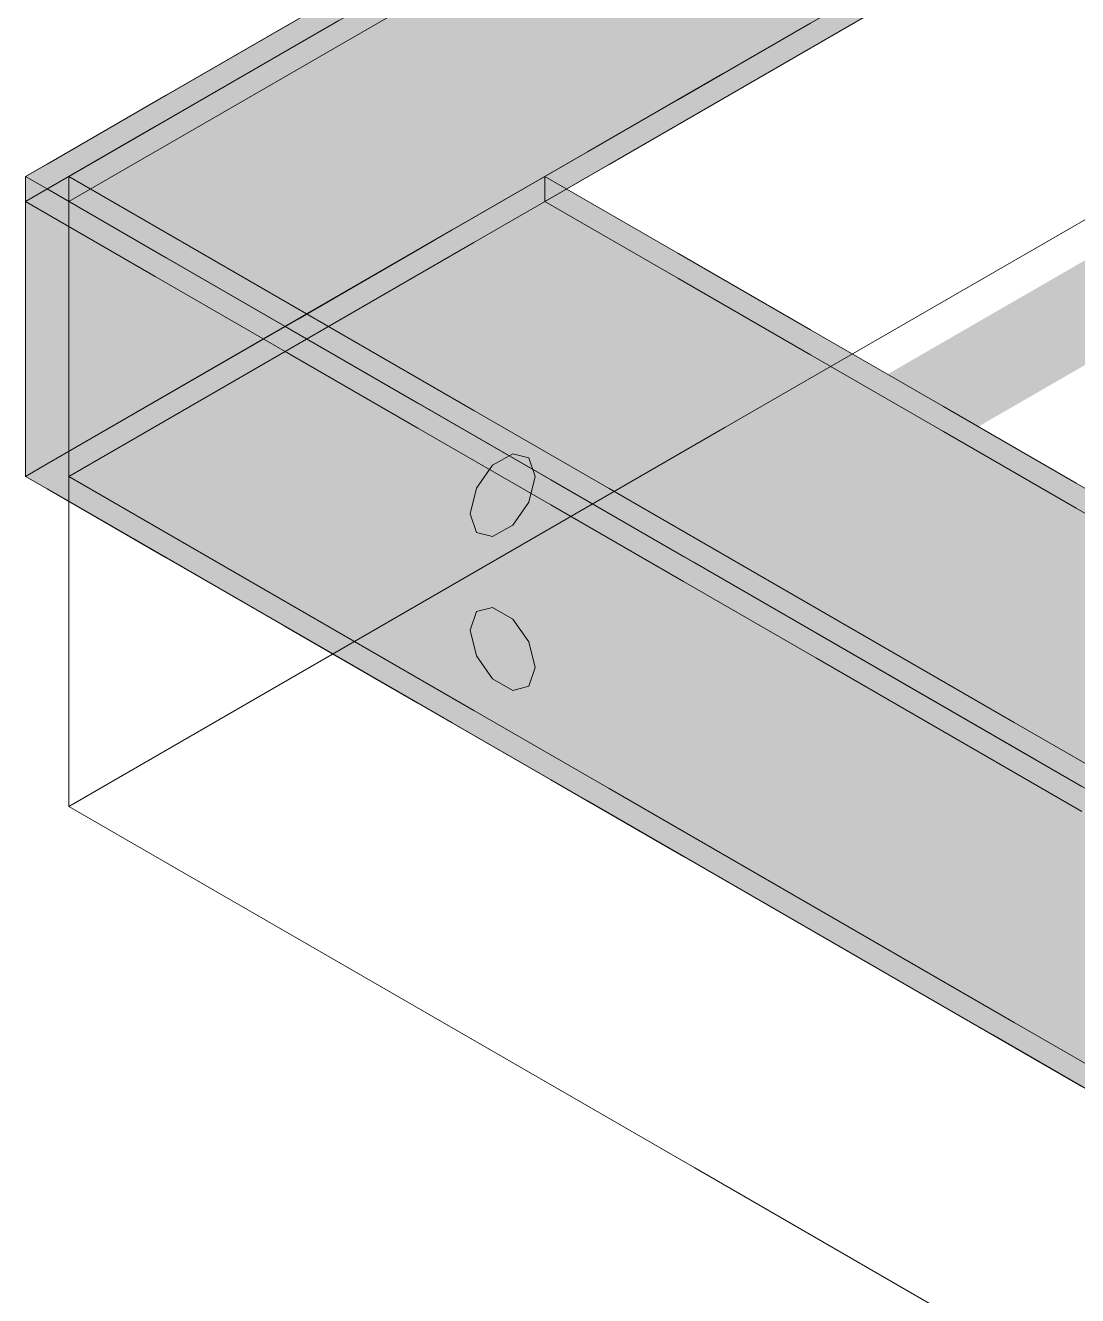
# Model space of a CAD drawing. Header units: metres. Extents: x 349021 to 349543, y 9281040 to 9281959.
# Drawn here: x 349206.0972 to 349206.3645, y 9281041.8025 to 9281042.1252 of the extents above; entities that cross this region are included whole.
import ezdxf

# ---------------------------------------------------------------- set-up
doc = ezdxf.new("R2010")
doc.units = ezdxf.units.M
doc.header["$LTSCALE"] = 0.25
doc.layers.add('ISO-3D', color=7, linetype='CONTINUOUS', lineweight=13)
doc.layers.add('ISO-3D-ARISTAS', color=250, linetype='CONTINUOUS', lineweight=13)

msp = doc.modelspace()

# ---------------------------------------------------------------- linework, layer by layer
at = {"layer": 'ISO-3D', "true_color": 0x22252b}
for points in [[(349206.31411, 9281042.1295), (349206.27979, 9281042.10969), (349206.31411, 9281042.1676), (349206.27979, 9281042.14779)], [(349206.24547, 9281042.12798), (349206.21116, 9281042.10816), (349206.24547, 9281042.16608), (349206.21116, 9281042.14626)], [(349206.30505, 9281042.13062), (349206.27041, 9281042.11062), (349206.30505, 9281042.16555), (349206.27041, 9281042.14555)], [(349206.23577, 9281042.12555), (349206.20113, 9281042.10555), (349206.23577, 9281042.16047), (349206.20113, 9281042.14047)], [(349206.27979, 9281042.10969), (349206.24547, 9281042.08988), (349206.27979, 9281042.14779), (349206.24547, 9281042.12798)], [(349206.20113, 9281042.14047), (349206.16649, 9281042.12047), (349206.20113, 9281042.14682), (349206.16649, 9281042.12682)], [(349206.21116, 9281042.10816), (349206.17684, 9281042.08835), (349206.21116, 9281042.14626), (349206.17684, 9281042.12645)], [(349206.27041, 9281042.11062), (349206.23577, 9281042.09062), (349206.27041, 9281042.14555), (349206.23577, 9281042.12555)], [(349206.3304, 9281042.13891), (349206.29666, 9281042.11943), (349206.3304, 9281042.14526), (349206.29666, 9281042.12578)], [(349206.20113, 9281042.10555), (349206.16649, 9281042.08555), (349206.20113, 9281042.14047), (349206.16649, 9281042.12047)], [(349206.16649, 9281042.12047), (349206.13185, 9281042.10047), (349206.16649, 9281042.12682), (349206.13185, 9281042.10682)], [(349206.17684, 9281042.08835), (349206.14252, 9281042.06854), (349206.17684, 9281042.12645), (349206.14252, 9281042.10664)], [(349206.23577, 9281042.09062), (349206.20113, 9281042.07062), (349206.23577, 9281042.12555), (349206.20113, 9281042.10555)], [(349206.24547, 9281042.08988), (349206.21116, 9281042.07006), (349206.24547, 9281042.12798), (349206.21116, 9281042.10816)], [(349206.29666, 9281042.11943), (349206.26292, 9281042.09995), (349206.29666, 9281042.12578), (349206.26292, 9281042.1063)], [(349206.16649, 9281042.08555), (349206.13185, 9281042.06555), (349206.16649, 9281042.12047), (349206.13185, 9281042.10047)], [(349206.13185, 9281042.10047), (349206.09721, 9281042.08047), (349206.13185, 9281042.10682), (349206.09721, 9281042.08682)], [(349206.14252, 9281042.06854), (349206.1082, 9281042.04872), (349206.14252, 9281042.10664), (349206.1082, 9281042.08682)], [(349206.20113, 9281042.07062), (349206.16649, 9281042.05062), (349206.20113, 9281042.10555), (349206.16649, 9281042.08555)], [(349206.21116, 9281042.07006), (349206.17684, 9281042.05025), (349206.21116, 9281042.10816), (349206.17684, 9281042.08835)], [(349206.26292, 9281042.09995), (349206.22919, 9281042.08047), (349206.26292, 9281042.1063), (349206.22919, 9281042.08682)], [(349206.13185, 9281042.06555), (349206.09721, 9281042.04555), (349206.13185, 9281042.10047), (349206.09721, 9281042.08047)], [(349206.17684, 9281042.05025), (349206.14252, 9281042.03044), (349206.17684, 9281042.08835), (349206.14252, 9281042.06854)], [(349206.16649, 9281042.05062), (349206.13185, 9281042.03062), (349206.16649, 9281042.08555), (349206.13185, 9281042.06555)], [(349206.14252, 9281042.03044), (349206.1082, 9281042.01062), (349206.14252, 9281042.06854), (349206.1082, 9281042.04872)], [(349206.13185, 9281042.03062), (349206.09721, 9281042.01062), (349206.13185, 9281042.06555), (349206.09721, 9281042.04555)]]:
    msp.add_solid(points, dxfattribs=at)
at = {"layer": 'ISO-3D', "true_color": 0x2b2e35}
for points in [[(349206.26641, 9281042.14324), (349206.23268, 9281042.12376), (349206.23617, 9281042.1607), (349206.20243, 9281042.14123)], [(349206.26366, 9281042.13848), (349206.22993, 9281042.119), (349206.23067, 9281042.15753), (349206.19693, 9281042.13805)], [(349206.3304, 9281042.13891), (349206.29666, 9281042.11943), (349206.2974, 9281042.15796), (349206.26366, 9281042.13848)], [(349206.20243, 9281042.14123), (349206.1687, 9281042.12175), (349206.19693, 9281042.1444), (349206.1632, 9281042.12492)], [(349206.23268, 9281042.12376), (349206.19894, 9281042.10429), (349206.20243, 9281042.14123), (349206.1687, 9281042.12175)], [(349206.29666, 9281042.12578), (349206.26292, 9281042.1063), (349206.26641, 9281042.14324), (349206.23268, 9281042.12376)], [(349206.22993, 9281042.119), (349206.19619, 9281042.09952), (349206.19693, 9281042.13805), (349206.1632, 9281042.11857)], [(349206.29666, 9281042.11943), (349206.26292, 9281042.09995), (349206.26366, 9281042.13848), (349206.22993, 9281042.119)], [(349206.31411, 9281042.1295), (349206.27979, 9281042.10969), (349206.30861, 9281042.13268), (349206.27429, 9281042.11287)], [(349206.1687, 9281042.12175), (349206.13845, 9281042.10429), (349206.1632, 9281042.12492), (349206.13295, 9281042.10746)], [(349206.19894, 9281042.10429), (349206.1687, 9281042.08682), (349206.1687, 9281042.12175), (349206.13845, 9281042.10429)], [(349206.26292, 9281042.1063), (349206.22919, 9281042.08682), (349206.23268, 9281042.12376), (349206.19894, 9281042.10429)], [(349206.19619, 9281042.09952), (349206.1632, 9281042.08047), (349206.1632, 9281042.11857), (349206.1302, 9281042.09952)], [(349206.26292, 9281042.09995), (349206.22919, 9281042.08047), (349206.22993, 9281042.119), (349206.19619, 9281042.09952)], [(349206.27979, 9281042.10969), (349206.24547, 9281042.08988), (349206.27429, 9281042.11287), (349206.23997, 9281042.09305)], [(349206.13845, 9281042.10429), (349206.1082, 9281042.08682), (349206.13295, 9281042.10746), (349206.1027, 9281042.09)], [(349206.1687, 9281042.08682), (349206.13845, 9281042.06936), (349206.13845, 9281042.10429), (349206.1082, 9281042.08682)], [(349206.22919, 9281042.08682), (349206.19894, 9281042.06936), (349206.19894, 9281042.10429), (349206.1687, 9281042.08682)], [(349206.1632, 9281042.08047), (349206.1302, 9281042.06142), (349206.1302, 9281042.09952), (349206.09721, 9281042.08047)], [(349206.22919, 9281042.08047), (349206.19619, 9281042.06142), (349206.19619, 9281042.09952), (349206.1632, 9281042.08047)], [(349206.24547, 9281042.08988), (349206.21116, 9281042.07006), (349206.23997, 9281042.09305), (349206.20566, 9281042.07324)], [(349206.1082, 9281042.08682), (349206.1027, 9281042.08365), (349206.1027, 9281042.09), (349206.09721, 9281042.08682)], [(349206.13845, 9281042.06936), (349206.13295, 9281042.06619), (349206.1082, 9281042.08682), (349206.1027, 9281042.08365)], [(349206.19894, 9281042.06936), (349206.1687, 9281042.0519), (349206.1687, 9281042.08682), (349206.13845, 9281042.06936)], [(349206.26292, 9281042.06735), (349206.23268, 9281042.04989), (349206.22919, 9281042.08682), (349206.19894, 9281042.06936)], [(349206.19619, 9281042.06142), (349206.1632, 9281042.04237), (349206.1632, 9281042.08047), (349206.1302, 9281042.06142)], [(349206.26292, 9281042.061), (349206.22993, 9281042.04195), (349206.22919, 9281042.08047), (349206.19619, 9281042.06142)], [(349206.21116, 9281042.07006), (349206.17684, 9281042.05025), (349206.20566, 9281042.07324), (349206.17134, 9281042.05343)], [(349206.1687, 9281042.0519), (349206.1632, 9281042.04872), (349206.13845, 9281042.06936), (349206.13295, 9281042.06619)], [(349206.23268, 9281042.04989), (349206.20243, 9281042.03242), (349206.19894, 9281042.06936), (349206.1687, 9281042.0519)], [(349206.29666, 9281042.04787), (349206.26641, 9281042.03041), (349206.26292, 9281042.06735), (349206.23268, 9281042.04989)], [(349206.22993, 9281042.04195), (349206.19693, 9281042.0229), (349206.19619, 9281042.06142), (349206.1632, 9281042.04237)], [(349206.29666, 9281042.04152), (349206.26366, 9281042.02247), (349206.26292, 9281042.061), (349206.22993, 9281042.04195)], [(349206.17684, 9281042.05025), (349206.14252, 9281042.03044), (349206.17134, 9281042.05343), (349206.13702, 9281042.03361)], [(349206.20243, 9281042.03242), (349206.19693, 9281042.02925), (349206.1687, 9281042.0519), (349206.1632, 9281042.04872)], [(349206.26641, 9281042.03041), (349206.23617, 9281042.01295), (349206.23268, 9281042.04989), (349206.20243, 9281042.03242)], [(349206.3304, 9281042.02839), (349206.30015, 9281042.01093), (349206.29666, 9281042.04787), (349206.26641, 9281042.03041)], [(349206.26366, 9281042.02247), (349206.23067, 9281042.00342), (349206.22993, 9281042.04195), (349206.19693, 9281042.0229)], [(349206.3304, 9281042.02204), (349206.2974, 9281042.00299), (349206.29666, 9281042.04152), (349206.26366, 9281042.02247)], [(349206.14252, 9281042.03044), (349206.1082, 9281042.01062), (349206.13702, 9281042.03361), (349206.1027, 9281042.0138)], [(349206.23617, 9281042.01295), (349206.23067, 9281042.00977), (349206.20243, 9281042.03242), (349206.19693, 9281042.02925)], [(349206.30015, 9281042.01093), (349206.2699, 9281041.99347), (349206.26641, 9281042.03041), (349206.23617, 9281042.01295)], [(349206.36413, 9281042.00892), (349206.33389, 9281041.99145), (349206.3304, 9281042.02839), (349206.30015, 9281042.01093)], [(349206.2974, 9281042.00299), (349206.2644, 9281041.98394), (349206.26366, 9281042.02247), (349206.23067, 9281042.00342)], [(349206.36413, 9281042.00257), (349206.33114, 9281041.98352), (349206.3304, 9281042.02204), (349206.2974, 9281042.00299)], [(349206.1082, 9281042.01062), (349206.1027, 9281042.00745), (349206.1027, 9281042.0138), (349206.09721, 9281042.01062)], [(349206.2699, 9281041.99347), (349206.2644, 9281041.99029), (349206.23617, 9281042.01295), (349206.23067, 9281042.00977)], [(349206.14252, 9281041.99081), (349206.13702, 9281041.98764), (349206.1082, 9281042.01062), (349206.1027, 9281042.00745)], [(349206.33389, 9281041.99145), (349206.30364, 9281041.97399), (349206.30015, 9281042.01093), (349206.2699, 9281041.99347)], [(349206.39787, 9281041.98944), (349206.36762, 9281041.97198), (349206.36413, 9281042.00892), (349206.33389, 9281041.99145)], [(349206.33114, 9281041.98352), (349206.29814, 9281041.96447), (349206.2974, 9281042.00299), (349206.2644, 9281041.98394)], [(349206.39787, 9281041.98309), (349206.36487, 9281041.96404), (349206.36413, 9281042.00257), (349206.33114, 9281041.98352)], [(349206.30364, 9281041.97399), (349206.29814, 9281041.97082), (349206.2699, 9281041.99347), (349206.2644, 9281041.99029)], [(349206.17684, 9281041.971), (349206.17134, 9281041.96782), (349206.14252, 9281041.99081), (349206.13702, 9281041.98764)], [(349206.36762, 9281041.97198), (349206.33738, 9281041.95451), (349206.33389, 9281041.99145), (349206.30364, 9281041.97399)], [(349206.36487, 9281041.96404), (349206.33188, 9281041.94499), (349206.33114, 9281041.98352), (349206.29814, 9281041.96447)], [(349206.33738, 9281041.95451), (349206.33188, 9281041.95134), (349206.30364, 9281041.97399), (349206.29814, 9281041.97082)], [(349206.21116, 9281041.95119), (349206.20566, 9281041.94801), (349206.17684, 9281041.971), (349206.17134, 9281041.96782)], [(349206.40136, 9281041.9525), (349206.37111, 9281041.93504), (349206.36762, 9281041.97198), (349206.33738, 9281041.95451)], [(349206.39861, 9281041.94456), (349206.36561, 9281041.92551), (349206.36487, 9281041.96404), (349206.33188, 9281041.94499)], [(349206.37111, 9281041.93504), (349206.36561, 9281041.93186), (349206.33738, 9281041.95451), (349206.33188, 9281041.95134)], [(349206.24547, 9281041.93137), (349206.23997, 9281041.9282), (349206.21116, 9281041.95119), (349206.20566, 9281041.94801)], [(349206.27979, 9281041.91156), (349206.27429, 9281041.90838), (349206.24547, 9281041.93137), (349206.23997, 9281041.9282)], [(349206.31411, 9281041.89175), (349206.30861, 9281041.88857), (349206.27979, 9281041.91156), (349206.27429, 9281041.90838)], [(349206.34843, 9281041.87193), (349206.34293, 9281041.86876), (349206.31411, 9281041.89175), (349206.30861, 9281041.88857)], [(349206.38274, 9281041.85212), (349206.37724, 9281041.84894), (349206.34843, 9281041.87193), (349206.34293, 9281041.86876)]]:
    msp.add_solid(points, dxfattribs=at)
at = {"layer": 'ISO-3D', "true_color": 0x262a30}
for points in [[(349206.1027, 9281042.0773), (349206.09721, 9281042.08047), (349206.1027, 9281042.08365), (349206.09721, 9281042.08682)], [(349206.14252, 9281042.02891), (349206.1082, 9281042.04872), (349206.14252, 9281042.06701), (349206.1082, 9281042.08682)], [(349206.26292, 9281042.061), (349206.22919, 9281042.08047), (349206.26292, 9281042.06735), (349206.22919, 9281042.08682)], [(349206.13295, 9281042.05984), (349206.1027, 9281042.0773), (349206.13295, 9281042.06619), (349206.1027, 9281042.08365)], [(349206.1027, 9281042.04237), (349206.09721, 9281042.04555), (349206.1027, 9281042.0773), (349206.09721, 9281042.08047)], [(349206.13295, 9281042.02491), (349206.1027, 9281042.04237), (349206.13295, 9281042.05984), (349206.1027, 9281042.0773)], [(349206.17684, 9281042.0091), (349206.14252, 9281042.02891), (349206.17684, 9281042.0472), (349206.14252, 9281042.06701)], [(349206.29666, 9281042.04152), (349206.26292, 9281042.061), (349206.29666, 9281042.04787), (349206.26292, 9281042.06735)], [(349206.1632, 9281042.04237), (349206.13295, 9281042.05984), (349206.1632, 9281042.04872), (349206.13295, 9281042.06619)], [(349206.1632, 9281042.00745), (349206.13295, 9281042.02491), (349206.1632, 9281042.04237), (349206.13295, 9281042.05984)], [(349206.14252, 9281041.99081), (349206.1082, 9281042.01062), (349206.14252, 9281042.02891), (349206.1082, 9281042.04872)], [(349206.19693, 9281042.0229), (349206.1632, 9281042.04237), (349206.19693, 9281042.02925), (349206.1632, 9281042.04872)], [(349206.3304, 9281042.02204), (349206.29666, 9281042.04152), (349206.3304, 9281042.02839), (349206.29666, 9281042.04787)], [(349206.1027, 9281042.00745), (349206.09721, 9281042.01062), (349206.1027, 9281042.04237), (349206.09721, 9281042.04555)], [(349206.21116, 9281041.98929), (349206.17684, 9281042.0091), (349206.21116, 9281042.02739), (349206.17684, 9281042.0472)], [(349206.13295, 9281041.98999), (349206.1027, 9281042.00745), (349206.13295, 9281042.02491), (349206.1027, 9281042.04237)], [(349206.19693, 9281041.98797), (349206.1632, 9281042.00745), (349206.19693, 9281042.0229), (349206.1632, 9281042.04237)], [(349206.17684, 9281041.971), (349206.14252, 9281041.99081), (349206.17684, 9281042.0091), (349206.14252, 9281042.02891)], [(349206.23067, 9281042.00342), (349206.19693, 9281042.0229), (349206.23067, 9281042.00977), (349206.19693, 9281042.02925)], [(349206.36413, 9281042.00257), (349206.3304, 9281042.02204), (349206.36413, 9281042.00892), (349206.3304, 9281042.02839)], [(349206.1632, 9281041.97252), (349206.13295, 9281041.98999), (349206.1632, 9281042.00745), (349206.13295, 9281042.02491)], [(349206.24547, 9281041.96947), (349206.21116, 9281041.98929), (349206.24547, 9281042.00757), (349206.21116, 9281042.02739)], [(349206.23067, 9281041.9685), (349206.19693, 9281041.98797), (349206.23067, 9281042.00342), (349206.19693, 9281042.0229)], [(349206.21116, 9281041.95119), (349206.17684, 9281041.971), (349206.21116, 9281041.98929), (349206.17684, 9281042.0091)], [(349206.2644, 9281041.98394), (349206.23067, 9281042.00342), (349206.2644, 9281041.99029), (349206.23067, 9281042.00977)], [(349206.39787, 9281041.98309), (349206.36413, 9281042.00257), (349206.39787, 9281041.98944), (349206.36413, 9281042.00892)], [(349206.19693, 9281041.95305), (349206.1632, 9281041.97252), (349206.19693, 9281041.98797), (349206.1632, 9281042.00745)], [(349206.27979, 9281041.94966), (349206.24547, 9281041.96947), (349206.27979, 9281041.98776), (349206.24547, 9281042.00757)], [(349206.2644, 9281041.94902), (349206.23067, 9281041.9685), (349206.2644, 9281041.98394), (349206.23067, 9281042.00342)], [(349206.29814, 9281041.96447), (349206.2644, 9281041.98394), (349206.29814, 9281041.97082), (349206.2644, 9281041.99029)], [(349206.23067, 9281041.93357), (349206.19693, 9281041.95305), (349206.23067, 9281041.9685), (349206.19693, 9281041.98797)], [(349206.24547, 9281041.93137), (349206.21116, 9281041.95119), (349206.24547, 9281041.96947), (349206.21116, 9281041.98929)], [(349206.31411, 9281041.92985), (349206.27979, 9281041.94966), (349206.31411, 9281041.96795), (349206.27979, 9281041.98776)], [(349206.29814, 9281041.92954), (349206.2644, 9281041.94902), (349206.29814, 9281041.96447), (349206.2644, 9281041.98394)], [(349206.33188, 9281041.94499), (349206.29814, 9281041.96447), (349206.33188, 9281041.95134), (349206.29814, 9281041.97082)], [(349206.2644, 9281041.91409), (349206.23067, 9281041.93357), (349206.2644, 9281041.94902), (349206.23067, 9281041.9685)], [(349206.27979, 9281041.91156), (349206.24547, 9281041.93137), (349206.27979, 9281041.94966), (349206.24547, 9281041.96947)], [(349206.34843, 9281041.91003), (349206.31411, 9281041.92985), (349206.34843, 9281041.94813), (349206.31411, 9281041.96795)], [(349206.33188, 9281041.91006), (349206.29814, 9281041.92954), (349206.33188, 9281041.94499), (349206.29814, 9281041.96447)], [(349206.36561, 9281041.92551), (349206.33188, 9281041.94499), (349206.36561, 9281041.93186), (349206.33188, 9281041.95134)], [(349206.29814, 9281041.89462), (349206.2644, 9281041.91409), (349206.29814, 9281041.92954), (349206.2644, 9281041.94902)], [(349206.31411, 9281041.89175), (349206.27979, 9281041.91156), (349206.31411, 9281041.92985), (349206.27979, 9281041.94966)], [(349206.38274, 9281041.89022), (349206.34843, 9281041.91003), (349206.38274, 9281041.92832), (349206.34843, 9281041.94813)], [(349206.36561, 9281041.89059), (349206.33188, 9281041.91006), (349206.36561, 9281041.92551), (349206.33188, 9281041.94499)], [(349206.33188, 9281041.87514), (349206.29814, 9281041.89462), (349206.33188, 9281041.91006), (349206.29814, 9281041.92954)], [(349206.34843, 9281041.87193), (349206.31411, 9281041.89175), (349206.34843, 9281041.91003), (349206.31411, 9281041.92985)], [(349206.36561, 9281041.85566), (349206.33188, 9281041.87514), (349206.36561, 9281041.89059), (349206.33188, 9281041.91006)], [(349206.38274, 9281041.85212), (349206.34843, 9281041.87193), (349206.38274, 9281041.89022), (349206.34843, 9281041.91003)]]:
    msp.add_solid(points, dxfattribs=at)
at = {"layer": 'ISO-3D', "true_color": 0x553624}
for points in [[(349206.37541, 9281042.06697), (349206.37699, 9281042.07166), (349206.29281, 9281042.01928), (349206.29438, 9281042.02397)], [(349206.39191, 9281042.05745), (349206.39033, 9281042.05276), (349206.3093, 9281042.00975), (349206.30773, 9281042.00507)], [(349206.29281, 9281042.01928), (349206.29438, 9281042.02397), (349206.2102, 9281041.97159), (349206.21178, 9281041.97628)], [(349206.3093, 9281042.00975), (349206.30773, 9281042.00507), (349206.2267, 9281041.96206), (349206.22512, 9281041.95737)]]:
    msp.add_solid(points, dxfattribs=at)
at = {"layer": 'ISO-3D', "true_color": 0x67422b}
for points in [[(349206.37699, 9281042.07166), (349206.38111, 9281042.07274), (349206.29438, 9281042.02397), (349206.29851, 9281042.02505)], [(349206.39033, 9281042.05276), (349206.38621, 9281042.05168), (349206.30773, 9281042.00507), (349206.3036, 9281042.00399)], [(349206.29438, 9281042.02397), (349206.29851, 9281042.02505), (349206.21178, 9281041.97628), (349206.2159, 9281041.97736)], [(349206.30773, 9281042.00507), (349206.3036, 9281042.00399), (349206.22512, 9281041.95737), (349206.221, 9281041.95629)]]:
    msp.add_solid(points, dxfattribs=at)
at = {"layer": 'ISO-3D', "true_color": 0x7c4f34}
for points in [[(349206.38111, 9281042.07274), (349206.38621, 9281042.0698), (349206.29851, 9281042.02505), (349206.3036, 9281042.0221)], [(349206.38621, 9281042.05168), (349206.38111, 9281042.05462), (349206.3036, 9281042.00399), (349206.29851, 9281042.00693)], [(349206.29851, 9281042.02505), (349206.3036, 9281042.0221), (349206.2159, 9281041.97736), (349206.221, 9281041.97441)], [(349206.3036, 9281041.96871), (349206.29851, 9281041.96577), (349206.221, 9281042.01641), (349206.2159, 9281042.01346)], [(349206.3036, 9281042.00399), (349206.29851, 9281042.00693), (349206.221, 9281041.95629), (349206.2159, 9281041.95924)], [(349206.29851, 9281041.94765), (349206.3036, 9281041.9506), (349206.2159, 9281041.99534), (349206.221, 9281041.99829)], [(349206.38621, 9281041.92102), (349206.38111, 9281041.91808), (349206.3036, 9281041.96871), (349206.29851, 9281041.96577)], [(349206.38111, 9281041.89996), (349206.38621, 9281041.9029), (349206.29851, 9281041.94765), (349206.3036, 9281041.9506)]]:
    msp.add_solid(points, dxfattribs=at)
at = {"layer": 'ISO-3D', "true_color": 0x70472f}
for points in [[(349206.37699, 9281042.06046), (349206.37541, 9281042.06697), (349206.29438, 9281042.01277), (349206.29281, 9281042.01928)], [(349206.39033, 9281042.06396), (349206.39191, 9281042.05745), (349206.30773, 9281042.01626), (349206.3093, 9281042.00975)], [(349206.29438, 9281042.01277), (349206.29281, 9281042.01928), (349206.21178, 9281041.96508), (349206.2102, 9281041.97159)], [(349206.30773, 9281042.01626), (349206.3093, 9281042.00975), (349206.22512, 9281041.96857), (349206.2267, 9281041.96206)]]:
    msp.add_solid(points, dxfattribs=at)
at = {"layer": 'ISO-3D', "true_color": 0x7f5135}
for points in [[(349206.38621, 9281042.0698), (349206.39033, 9281042.06396), (349206.3036, 9281042.0221), (349206.30773, 9281042.01626)], [(349206.38111, 9281042.05462), (349206.37699, 9281042.06046), (349206.29851, 9281042.00693), (349206.29438, 9281042.01277)], [(349206.3036, 9281042.0221), (349206.30773, 9281042.01626), (349206.221, 9281041.97441), (349206.22512, 9281041.96857)], [(349206.29851, 9281042.00693), (349206.29438, 9281042.01277), (349206.2159, 9281041.95924), (349206.21178, 9281041.96508)]]:
    msp.add_solid(points, dxfattribs=at)
at = {"layer": 'ISO-3D', "true_color": 0x643f2a}
for points in [[(349206.21845, 9281042.00587), (349206.221, 9281042.01641), (349206.2159, 9281042.01346)], [(349206.21845, 9281042.00587), (349206.22512, 9281042.01533), (349206.221, 9281042.01641)], [(349206.21845, 9281042.00587), (349206.2267, 9281042.01064), (349206.22512, 9281042.01533)], [(349206.21845, 9281042.00587), (349206.2159, 9281042.01346), (349206.21178, 9281042.00762)], [(349206.21845, 9281042.00587), (349206.22512, 9281042.00413), (349206.2267, 9281042.01064)], [(349206.21845, 9281042.00587), (349206.21178, 9281042.00762), (349206.2102, 9281042.00111)], [(349206.21845, 9281042.00587), (349206.2102, 9281042.00111), (349206.21178, 9281041.99642)], [(349206.21845, 9281042.00587), (349206.21178, 9281041.99642), (349206.2159, 9281041.99534)], [(349206.21845, 9281042.00587), (349206.2159, 9281041.99534), (349206.221, 9281041.99829)], [(349206.21845, 9281042.00587), (349206.221, 9281041.99829), (349206.22512, 9281042.00413)]]:
    msp.add_solid(points, dxfattribs=at)
at = {"layer": 'ISO-3D', "true_color": 0x603d28}
for points in [[(349206.30773, 9281041.96763), (349206.3036, 9281041.96871), (349206.22512, 9281042.01533), (349206.221, 9281042.01641)], [(349206.3093, 9281041.96295), (349206.30773, 9281041.96763), (349206.2267, 9281042.01064), (349206.22512, 9281042.01533)], [(349206.29281, 9281041.95342), (349206.29438, 9281041.94873), (349206.2102, 9281042.00111), (349206.21178, 9281041.99642)], [(349206.29438, 9281041.94873), (349206.29851, 9281041.94765), (349206.21178, 9281041.99642), (349206.2159, 9281041.99534)], [(349206.39033, 9281041.91994), (349206.38621, 9281041.92102), (349206.30773, 9281041.96763), (349206.3036, 9281041.96871)], [(349206.39191, 9281041.91525), (349206.39033, 9281041.91994), (349206.3093, 9281041.96295), (349206.30773, 9281041.96763)], [(349206.37541, 9281041.90573), (349206.37699, 9281041.90104), (349206.29281, 9281041.95342), (349206.29438, 9281041.94873)], [(349206.37699, 9281041.90104), (349206.38111, 9281041.89996), (349206.29438, 9281041.94873), (349206.29851, 9281041.94765)]]:
    msp.add_solid(points, dxfattribs=at)
at = {"layer": 'ISO-3D', "true_color": 0x865538}
for points in [[(349206.29851, 9281041.96577), (349206.29438, 9281041.95993), (349206.2159, 9281042.01346), (349206.21178, 9281042.00762)], [(349206.3036, 9281041.9506), (349206.30773, 9281041.95644), (349206.221, 9281041.99829), (349206.22512, 9281042.00413)], [(349206.38111, 9281041.91808), (349206.37699, 9281041.91224), (349206.29851, 9281041.96577), (349206.29438, 9281041.95993)], [(349206.38621, 9281041.9029), (349206.39033, 9281041.90874), (349206.3036, 9281041.9506), (349206.30773, 9281041.95644)]]:
    msp.add_solid(points, dxfattribs=at)
at = {"layer": 'ISO-3D', "true_color": 0x7b4f34}
for points in [[(349206.30773, 9281041.95644), (349206.3093, 9281041.96295), (349206.22512, 9281042.00413), (349206.2267, 9281042.01064)], [(349206.29438, 9281041.95993), (349206.29281, 9281041.95342), (349206.21178, 9281042.00762), (349206.2102, 9281042.00111)], [(349206.39033, 9281041.90874), (349206.39191, 9281041.91525), (349206.30773, 9281041.95644), (349206.3093, 9281041.96295)], [(349206.37699, 9281041.91224), (349206.37541, 9281041.90573), (349206.29438, 9281041.95993), (349206.29281, 9281041.95342)]]:
    msp.add_solid(points, dxfattribs=at)
at = {"layer": 'ISO-3D', "true_color": 0x6f472f}
for points in [[(349206.21845, 9281041.96682), (349206.21178, 9281041.97628), (349206.2159, 9281041.97736)], [(349206.21845, 9281041.96682), (349206.2159, 9281041.97736), (349206.221, 9281041.97441)], [(349206.21845, 9281041.96682), (349206.2102, 9281041.97159), (349206.21178, 9281041.97628)], [(349206.21845, 9281041.96682), (349206.221, 9281041.97441), (349206.22512, 9281041.96857)], [(349206.21845, 9281041.96682), (349206.21178, 9281041.96508), (349206.2102, 9281041.97159)], [(349206.21845, 9281041.96682), (349206.2159, 9281041.95924), (349206.21178, 9281041.96508)], [(349206.21845, 9281041.96682), (349206.221, 9281041.95629), (349206.2159, 9281041.95924)], [(349206.21845, 9281041.96682), (349206.22512, 9281041.96857), (349206.2267, 9281041.96206)], [(349206.21845, 9281041.96682), (349206.22512, 9281041.95737), (349206.221, 9281041.95629)], [(349206.21845, 9281041.96682), (349206.2267, 9281041.96206), (349206.22512, 9281041.95737)]]:
    msp.add_solid(points, dxfattribs=at)
at = {"layer": 'ISO-3D-ARISTAS', "color": 250}
for p, q in [((349206.1082, 9281042.08047), (349206.27489, 9281042.17671)), ((349206.1082, 9281042.08047), (349206.25648, 9281042.16608)), ((349206.1632, 9281042.12492), (349206.19693, 9281042.1444)), ((349206.1632, 9281042.11857), (349206.19693, 9281042.13805)), ((349206.3304, 9281042.13891), (349206.29666, 9281042.11943)), ((349206.3304, 9281042.13891), (349206.29666, 9281042.11943)), ((349206.27429, 9281042.11287), (349206.30861, 9281042.13268)), ((349206.30505, 9281042.13062), (349206.27041, 9281042.11062)), ((349206.31411, 9281042.1295), (349206.27979, 9281042.10969)), ((349206.31411, 9281042.1295), (349206.27979, 9281042.10969)), ((349206.13185, 9281042.10682), (349206.16649, 9281042.12682)), ((349206.13295, 9281042.10746), (349206.1632, 9281042.12492)), ((349206.14252, 9281042.10664), (349206.17684, 9281042.12645)), ((349206.29666, 9281042.12578), (349206.26292, 9281042.1063)), ((349206.26292, 9281042.1063), (349206.29666, 9281042.12578)), ((349206.1302, 9281042.09952), (349206.1632, 9281042.11857)), ((349206.29666, 9281042.11943), (349206.26292, 9281042.09995)), ((349206.29666, 9281042.11943), (349206.26292, 9281042.09995)), ((349206.44157, 9281042.1193), (349206.27489, 9281042.02306)), ((349206.27489, 9281042.02306), (349206.44157, 9281042.1193)), ((349206.23997, 9281042.09305), (349206.27429, 9281042.11287)), ((349206.27041, 9281042.11062), (349206.23577, 9281042.09062)), ((349206.27979, 9281042.10969), (349206.24547, 9281042.08988)), ((349206.27979, 9281042.10969), (349206.24547, 9281042.08988)), ((349206.09721, 9281042.08682), (349206.13185, 9281042.10682)), ((349206.1027, 9281042.09), (349206.13295, 9281042.10746)), ((349206.1082, 9281042.08682), (349206.14252, 9281042.10664)), ((349206.26292, 9281042.1063), (349206.22919, 9281042.08682)), ((349206.22919, 9281042.08682), (349206.26292, 9281042.1063)), ((349206.09721, 9281042.08047), (349206.1302, 9281042.09952)), ((349206.26292, 9281042.09995), (349206.22919, 9281042.08047)), ((349206.26292, 9281042.09995), (349206.22919, 9281042.08047)), ((349206.20566, 9281042.07324), (349206.23997, 9281042.09305)), ((349206.09721, 9281042.08682), (349206.1027, 9281042.09)), ((349206.23577, 9281042.09062), (349206.20113, 9281042.07062)), ((349206.24547, 9281042.08988), (349206.21116, 9281042.07006)), ((349206.24547, 9281042.08988), (349206.21116, 9281042.07006)), ((349206.09721, 9281042.08047), (349206.09721, 9281042.08682)), ((349206.1027, 9281042.08365), (349206.09721, 9281042.08682)), ((349206.09721, 9281042.08047), (349206.09721, 9281042.08682)), ((349206.09721, 9281042.08682), (349206.1027, 9281042.08365)), ((349206.1082, 9281042.04872), (349206.1082, 9281042.08682)), ((349206.1082, 9281042.04872), (349206.1082, 9281042.08682)), ((349206.1082, 9281042.08682), (349206.14252, 9281042.06701)), ((349206.22919, 9281042.08047), (349206.22919, 9281042.08682)), ((349206.22919, 9281042.08047), (349206.22919, 9281042.08682)), ((349206.22919, 9281042.08682), (349206.26292, 9281042.06735)), ((349206.22919, 9281042.08682), (349206.26292, 9281042.06735)), ((349206.13295, 9281042.06619), (349206.1027, 9281042.08365)), ((349206.1027, 9281042.08365), (349206.13295, 9281042.06619)), ((349206.09721, 9281042.04555), (349206.09721, 9281042.08047)), ((349206.09721, 9281042.04555), (349206.09721, 9281042.08047)), ((349206.1302, 9281042.06142), (349206.09721, 9281042.08047)), ((349206.1082, 9281042.02682), (349206.1082, 9281042.08047)), ((349206.26725, 9281041.98865), (349206.1082, 9281042.08047)), ((349206.1082, 9281042.02682), (349206.1082, 9281042.08047)), ((349206.1082, 9281042.08047), (349206.26725, 9281041.98865)), ((349206.26292, 9281042.061), (349206.22919, 9281042.08047)), ((349206.22919, 9281042.08047), (349206.26292, 9281042.061)), ((349206.17134, 9281042.05343), (349206.20566, 9281042.07324)), ((349206.20113, 9281042.07062), (349206.16649, 9281042.05062)), ((349206.21116, 9281042.07006), (349206.17684, 9281042.05025)), ((349206.21116, 9281042.07006), (349206.17684, 9281042.05025)), ((349206.14252, 9281042.06701), (349206.17684, 9281042.0472)), ((349206.26292, 9281042.06735), (349206.29666, 9281042.04787)), ((349206.26292, 9281042.06735), (349206.29666, 9281042.04787)), ((349206.1632, 9281042.04872), (349206.13295, 9281042.06619)), ((349206.13295, 9281042.06619), (349206.1632, 9281042.04872)), ((349206.1632, 9281042.04237), (349206.1302, 9281042.06142)), ((349206.29666, 9281042.04152), (349206.26292, 9281042.061)), ((349206.26292, 9281042.061), (349206.29666, 9281042.04152)), ((349206.13702, 9281042.03361), (349206.17134, 9281042.05343)), ((349206.1082, 9281042.01062), (349206.1082, 9281042.04872)), ((349206.1082, 9281042.01062), (349206.1082, 9281042.04872)), ((349206.16649, 9281042.05062), (349206.13185, 9281042.03062)), ((349206.17684, 9281042.05025), (349206.14252, 9281042.03044)), ((349206.17684, 9281042.05025), (349206.14252, 9281042.03044)), ((349206.19693, 9281042.02925), (349206.1632, 9281042.04872)), ((349206.1632, 9281042.04872), (349206.19693, 9281042.02925)), ((349206.29666, 9281042.04787), (349206.3304, 9281042.02839)), ((349206.29666, 9281042.04787), (349206.3304, 9281042.02839)), ((349206.09721, 9281042.01062), (349206.09721, 9281042.04555)), ((349206.09721, 9281042.01062), (349206.09721, 9281042.04555)), ((349206.17684, 9281042.0472), (349206.21116, 9281042.02739)), ((349206.19693, 9281042.0229), (349206.1632, 9281042.04237)), ((349206.3304, 9281042.02204), (349206.29666, 9281042.04152)), ((349206.29666, 9281042.04152), (349206.3304, 9281042.02204)), ((349206.1027, 9281042.0138), (349206.13702, 9281042.03361)), ((349206.13185, 9281042.03062), (349206.09721, 9281042.01062)), ((349206.14252, 9281042.03044), (349206.1082, 9281042.01062)), ((349206.14252, 9281042.03044), (349206.1082, 9281042.01062)), ((349206.23067, 9281042.00977), (349206.19693, 9281042.02925)), ((349206.19693, 9281042.02925), (349206.23067, 9281042.00977)), ((349206.3304, 9281042.02839), (349206.36413, 9281042.00892)), ((349206.3304, 9281042.02839), (349206.36413, 9281042.00892)), ((349206.1082, 9281041.92682), (349206.1082, 9281042.02682)), ((349206.1082, 9281041.92682), (349206.1082, 9281042.02682)), ((349206.21116, 9281042.02739), (349206.24547, 9281042.00757)), ((349206.27489, 9281042.02306), (349206.1082, 9281041.92682)), ((349206.1082, 9281041.92682), (349206.27489, 9281042.02306)), ((349206.23067, 9281042.00342), (349206.19693, 9281042.0229)), ((349206.36413, 9281042.00257), (349206.3304, 9281042.02204)), ((349206.3304, 9281042.02204), (349206.36413, 9281042.00257)), ((349206.221, 9281042.01641), (349206.2159, 9281042.01346)), ((349206.2159, 9281042.01346), (349206.221, 9281042.01641)), ((349206.22512, 9281042.01533), (349206.221, 9281042.01641)), ((349206.221, 9281042.01641), (349206.22512, 9281042.01533)), ((349206.2267, 9281042.01064), (349206.22512, 9281042.01533)), ((349206.22512, 9281042.01533), (349206.2267, 9281042.01064)), ((349206.09721, 9281042.01062), (349206.1027, 9281042.0138)), ((349206.2159, 9281042.01346), (349206.21178, 9281042.00762)), ((349206.21178, 9281042.00762), (349206.2159, 9281042.01346)), ((349206.1027, 9281042.00745), (349206.09721, 9281042.01062)), ((349206.1027, 9281042.00745), (349206.09721, 9281042.01062)), ((349206.1082, 9281042.01062), (349206.14252, 9281041.99081)), ((349206.14252, 9281041.99081), (349206.1082, 9281042.01062)), ((349206.22512, 9281042.00413), (349206.2267, 9281042.01064)), ((349206.2267, 9281042.01064), (349206.22512, 9281042.00413)), ((349206.2644, 9281041.99029), (349206.23067, 9281042.00977)), ((349206.23067, 9281042.00977), (349206.2644, 9281041.99029)), ((349206.36413, 9281042.00892), (349206.39787, 9281041.98944)), ((349206.36413, 9281042.00892), (349206.39787, 9281041.98944)), ((349206.13702, 9281041.98764), (349206.1027, 9281042.00745)), ((349206.13295, 9281041.98999), (349206.1027, 9281042.00745)), ((349206.21178, 9281042.00762), (349206.2102, 9281042.00111)), ((349206.2102, 9281042.00111), (349206.21178, 9281042.00762)), ((349206.24547, 9281042.00757), (349206.27979, 9281041.98776)), ((349206.221, 9281041.99829), (349206.22512, 9281042.00413)), ((349206.22512, 9281042.00413), (349206.221, 9281041.99829)), ((349206.2644, 9281041.98394), (349206.23067, 9281042.00342)), ((349206.39787, 9281041.98309), (349206.36413, 9281042.00257)), ((349206.36413, 9281042.00257), (349206.39787, 9281041.98309)), ((349206.2102, 9281042.00111), (349206.21178, 9281041.99642)), ((349206.21178, 9281041.99642), (349206.2102, 9281042.00111)), ((349206.21178, 9281041.99642), (349206.2159, 9281041.99534)), ((349206.2159, 9281041.99534), (349206.21178, 9281041.99642)), ((349206.2159, 9281041.99534), (349206.221, 9281041.99829)), ((349206.221, 9281041.99829), (349206.2159, 9281041.99534)), ((349206.1632, 9281041.97252), (349206.13295, 9281041.98999)), ((349206.14252, 9281041.99081), (349206.17684, 9281041.971)), ((349206.17684, 9281041.971), (349206.14252, 9281041.99081)), ((349206.29814, 9281041.97082), (349206.2644, 9281041.99029)), ((349206.2644, 9281041.99029), (349206.29814, 9281041.97082)), ((349206.17134, 9281041.96782), (349206.13702, 9281041.98764)), ((349206.35385, 9281041.93865), (349206.26725, 9281041.98865)), ((349206.26725, 9281041.98865), (349206.35385, 9281041.93865)), ((349206.27979, 9281041.98776), (349206.31411, 9281041.96795)), ((349206.29814, 9281041.96447), (349206.2644, 9281041.98394)), ((349206.2159, 9281041.97736), (349206.21178, 9281041.97628)), ((349206.21178, 9281041.97628), (349206.2159, 9281041.97736)), ((349206.221, 9281041.97441), (349206.2159, 9281041.97736)), ((349206.2159, 9281041.97736), (349206.221, 9281041.97441)), ((349206.21178, 9281041.97628), (349206.2102, 9281041.97159)), ((349206.2102, 9281041.97159), (349206.21178, 9281041.97628)), ((349206.22512, 9281041.96857), (349206.221, 9281041.97441)), ((349206.221, 9281041.97441), (349206.22512, 9281041.96857)), ((349206.19693, 9281041.95305), (349206.1632, 9281041.97252)), ((349206.17684, 9281041.971), (349206.21116, 9281041.95119)), ((349206.21116, 9281041.95119), (349206.17684, 9281041.971)), ((349206.2102, 9281041.97159), (349206.21178, 9281041.96508)), ((349206.21178, 9281041.96508), (349206.2102, 9281041.97159)), ((349206.29814, 9281041.97082), (349206.33188, 9281041.95134)), ((349206.33188, 9281041.95134), (349206.29814, 9281041.97082)), ((349206.20566, 9281041.94801), (349206.17134, 9281041.96782)), ((349206.2267, 9281041.96206), (349206.22512, 9281041.96857)), ((349206.22512, 9281041.96857), (349206.2267, 9281041.96206)), ((349206.31411, 9281041.96795), (349206.34843, 9281041.94813)), ((349206.21178, 9281041.96508), (349206.2159, 9281041.95924)), ((349206.2159, 9281041.95924), (349206.21178, 9281041.96508)), ((349206.33188, 9281041.94499), (349206.29814, 9281041.96447)), ((349206.22512, 9281041.95737), (349206.2267, 9281041.96206)), ((349206.2267, 9281041.96206), (349206.22512, 9281041.95737)), ((349206.2159, 9281041.95924), (349206.221, 9281041.95629)), ((349206.221, 9281041.95629), (349206.2159, 9281041.95924)), ((349206.221, 9281041.95629), (349206.22512, 9281041.95737)), ((349206.22512, 9281041.95737), (349206.221, 9281041.95629)), ((349206.23067, 9281041.93357), (349206.19693, 9281041.95305)), ((349206.21116, 9281041.95119), (349206.24547, 9281041.93137)), ((349206.24547, 9281041.93137), (349206.21116, 9281041.95119)), ((349206.33188, 9281041.95134), (349206.36561, 9281041.93186)), ((349206.36561, 9281041.93186), (349206.33188, 9281041.95134)), ((349206.23997, 9281041.9282), (349206.20566, 9281041.94801)), ((349206.34843, 9281041.94813), (349206.38274, 9281041.92832)), ((349206.36561, 9281041.92551), (349206.33188, 9281041.94499)), ((349206.52273, 9281041.84115), (349206.35385, 9281041.93865)), ((349206.35385, 9281041.93865), (349206.52273, 9281041.84115)), ((349206.2644, 9281041.91409), (349206.23067, 9281041.93357)), ((349206.24547, 9281041.93137), (349206.27979, 9281041.91156)), ((349206.27979, 9281041.91156), (349206.24547, 9281041.93137)), ((349206.27429, 9281041.90838), (349206.23997, 9281041.9282)), ((349206.27489, 9281041.83059), (349206.1082, 9281041.92682)), ((349206.26725, 9281041.835), (349206.1082, 9281041.92682)), ((349206.29814, 9281041.89462), (349206.2644, 9281041.91409)), ((349206.27979, 9281041.91156), (349206.31411, 9281041.89175)), ((349206.31411, 9281041.89175), (349206.27979, 9281041.91156)), ((349206.30861, 9281041.88857), (349206.27429, 9281041.90838)), ((349206.33188, 9281041.87514), (349206.29814, 9281041.89462)), ((349206.31411, 9281041.89175), (349206.34843, 9281041.87193)), ((349206.34843, 9281041.87193), (349206.31411, 9281041.89175)), ((349206.34293, 9281041.86876), (349206.30861, 9281041.88857)), ((349206.36561, 9281041.85566), (349206.33188, 9281041.87514)), ((349206.34843, 9281041.87193), (349206.38274, 9281041.85212)), ((349206.38274, 9281041.85212), (349206.34843, 9281041.87193)), ((349206.37724, 9281041.84894), (349206.34293, 9281041.86876)), ((349206.35385, 9281041.785), (349206.26725, 9281041.835)), ((349206.44157, 9281041.73435), (349206.27489, 9281041.83059))]:
    msp.add_line(p, q, dxfattribs=at)

doc.saveas('drawing.dxf')
